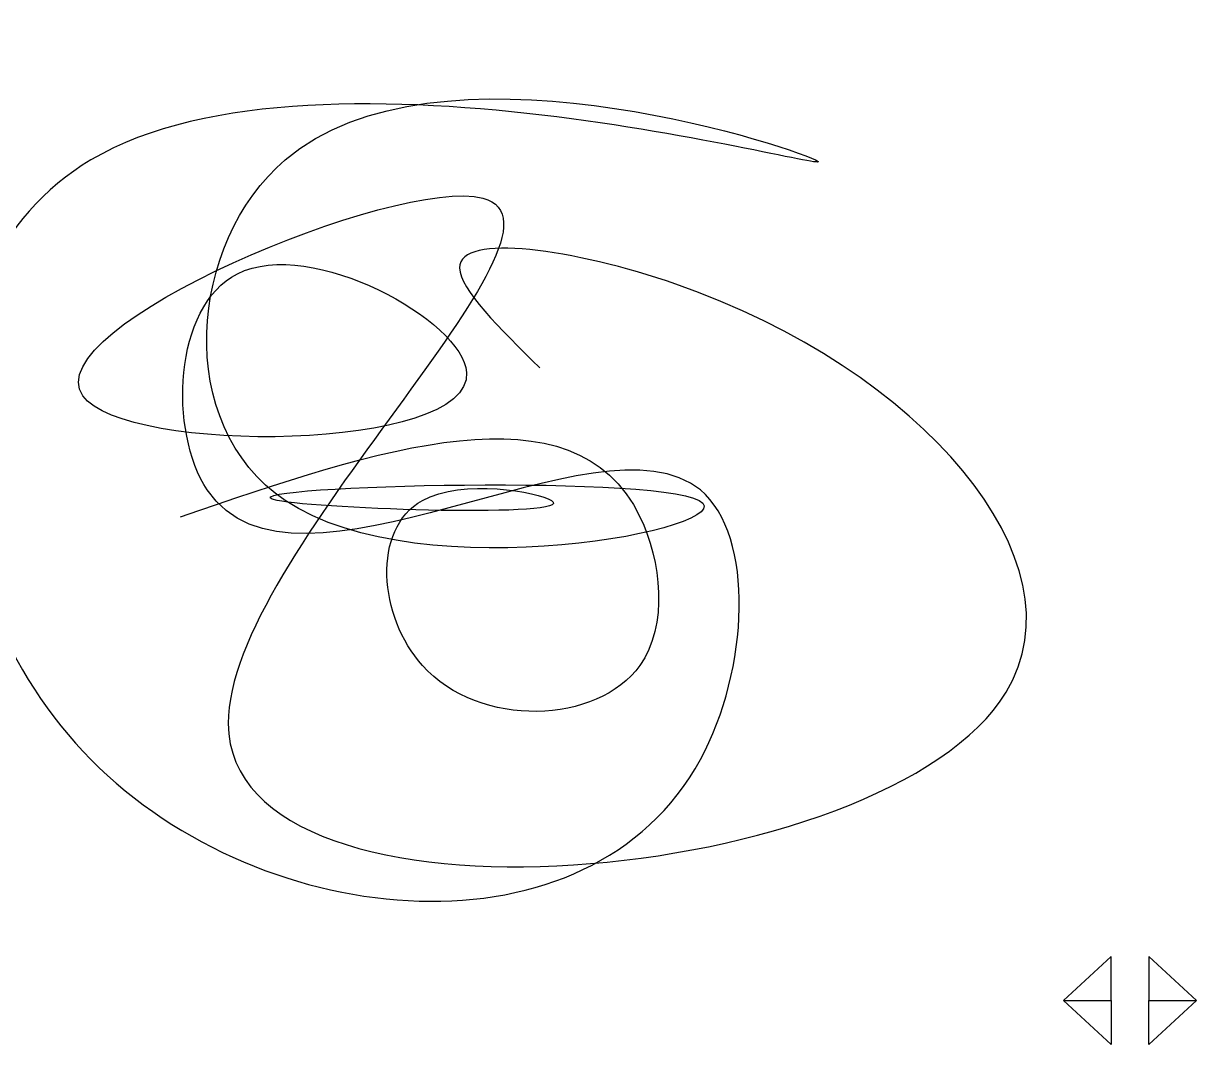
# Model space of a CAD drawing. Header units: inches. Extents: x -8584 to 160, y -904 to 4998.
# Drawn here: x -4212 to -2143, y 18 to 1819 of the extents above; entities that cross this region are included whole.
import ezdxf

# ---------------------------------------------------------------- set-up
doc = ezdxf.new("R2010")
doc.units = ezdxf.units.IN
doc.header["$MEASUREMENT"] = 0

msp = doc.modelspace()

# ---------------------------------------------------------------- linework, layer by layer
for p, q in [((-2377.2, 95.6), (-2293.3, 173.4)), ((-2293.3, 95.6), (-2293.3, 173.4)), ((-2377.2, 95.6), (-2293.3, 95.6)), ((-2377.2, 95.6), (-2293.3, 95.6)), ((-2377.2, 95.6), (-2293.3, 17.9)), ((-2293.3, 95.6), (-2293.3, 17.9))]:
    msp.add_line(p, q)
for points in [[(-2142.7, 95.6), (-2226.6, 173.4), (-2226.6, 95.6)], [(-2226.6, 17.9), (-2226.6, 95.6), (-2142.7, 95.6)]]:
    msp.add_lwpolyline(points, close=True)
msp.add_spline([(-3935.2, 948.8), (-3124.8, 948.8), (-3124.8, 686.4), (-3508.5, 686.4), (-3508.5, 977.5), (-3280.8, 977.5), (-3764.9, 977.5), (-3020.2, 977.5), (-3750.6, 977.5), (-3750.6, 1578.2), (-2815, 1578.2), (-4093.2, 1578.2), (-4093.2, 520.4), (-3018.1, 520.4), (-3018.1, 996), (-3888, 996), (-3834.7, 1377.3), (-3430.5, 1203.1), (-4107.6, 1162), (-3401.8, 1510.6), (-3851.1, 583.9), (-2478.6, 639.3), (-3061.2, 1358.9), (-3442.8, 1387.6), (-3301.3, 1211.3)], degree=3)

doc.saveas('drawing.dxf')
